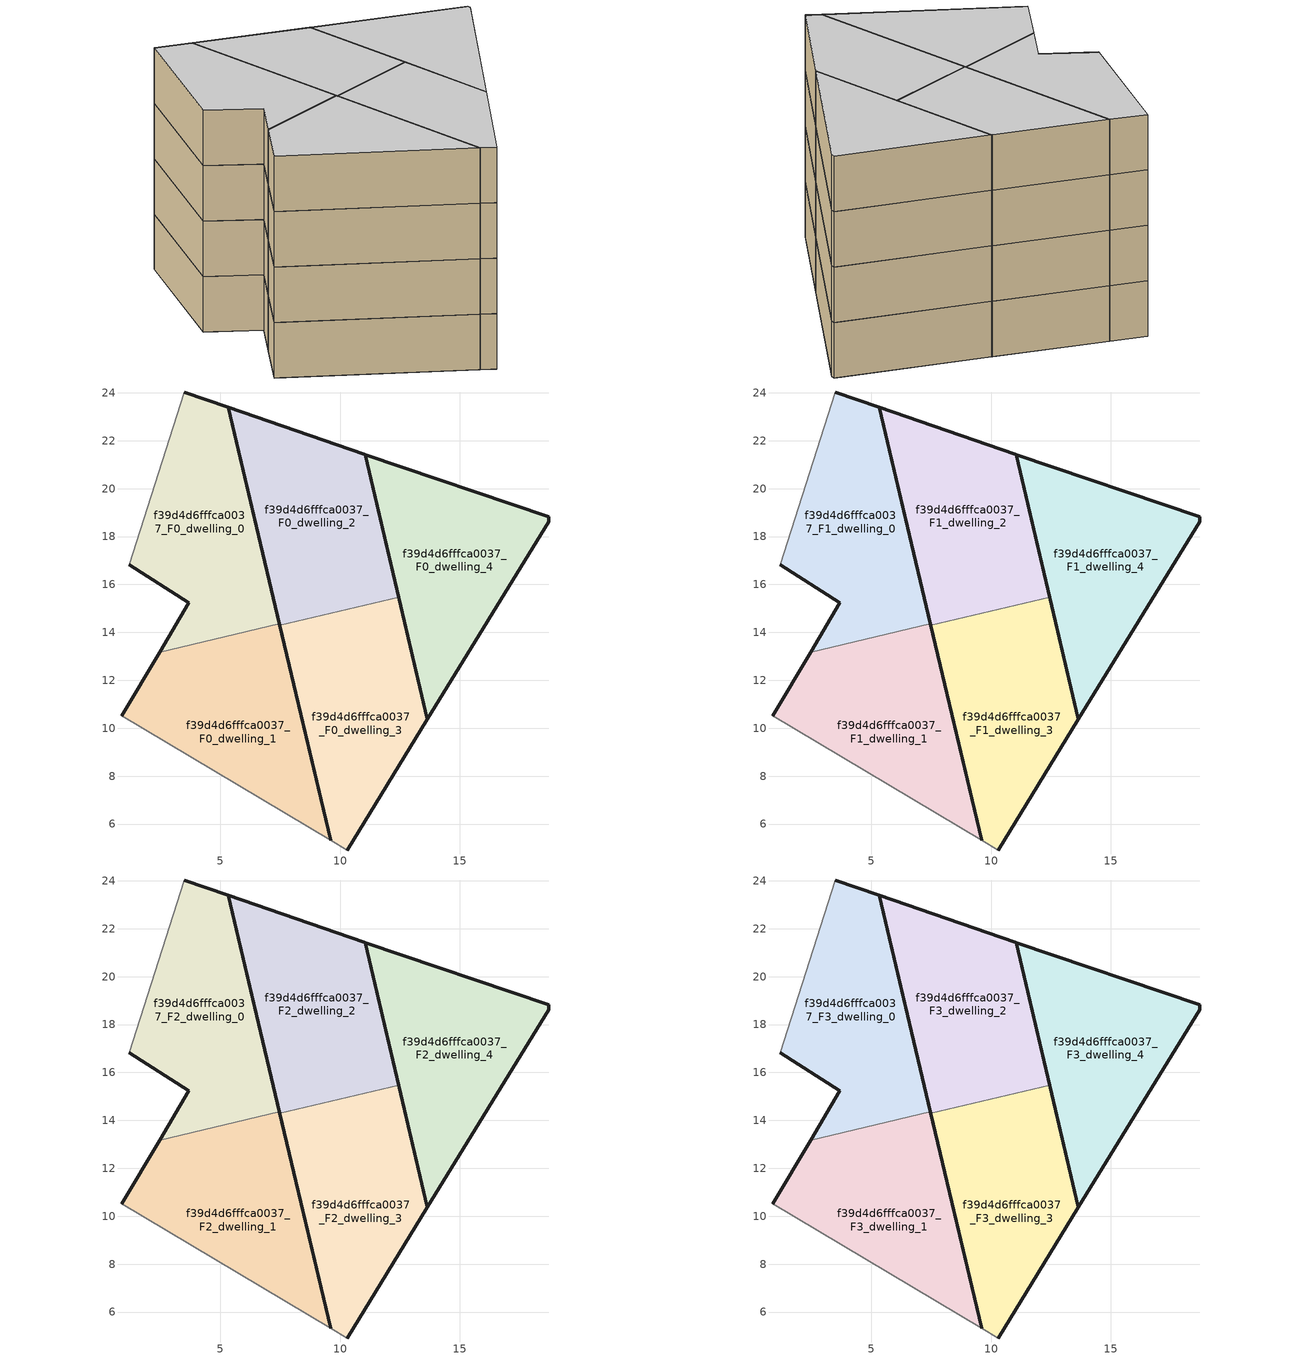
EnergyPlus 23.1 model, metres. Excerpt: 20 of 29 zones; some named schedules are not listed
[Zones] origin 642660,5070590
f39d4d6fffca0037_F0_dwelling_0
 floor ground (EU_floor_Construction): 7.47,14.35 5.33,23.4 3.5,24.03 1.19,16.83 3.69,15.23 2.47,13.17 z0
 wall outside (EU_wall_Construction): 2.47,13.17 3.69,15.23 1.19,16.83 / 3.5,24.03 5.33,23.4 7.47,14.35 z0:3
 wall adiabatic (EU_wall_Construction): 1.19,16.83 3.5,24.03 z0:3
 wall to f39d4d6fffca0037_F0_dwelling_1 (EU_wall_Construction): 7.47,14.35 2.47,13.17 z0:3
f39d4d6fffca0037_F0_dwelling_1
 floor ground (EU_floor_Construction): 9.6,5.33 7.47,14.35 2.47,13.17 0.89,10.52 z0
 wall outside (EU_wall_Construction): 0.89,10.52 2.47,13.17 / 7.47,14.35 9.6,5.33 z0:3
 wall adiabatic (EU_wall_Construction): 9.6,5.33 0.89,10.52 z0:3
f39d4d6fffca0037_F0_dwelling_2
 floor ground (EU_floor_Construction): 12.45,15.47 11.04,21.42 11,21.43 5.33,23.4 7.48,14.3 z0
 wall outside (EU_wall_Construction): 7.48,14.3 5.33,23.4 11,21.43 11.04,21.42 12.45,15.47 z0:3
 wall to f39d4d6fffca0037_F0_dwelling_3 (EU_wall_Construction): 12.45,15.47 7.48,14.3 z0:3
f39d4d6fffca0037_F0_dwelling_3
 floor ground (EU_floor_Construction): 10.3,4.92 13.65,10.38 12.45,15.47 7.48,14.3 9.6,5.33 z0
 wall outside (EU_wall_Construction): 12.45,15.47 13.65,10.38 10.3,4.92 / 9.6,5.33 7.48,14.3 z0:3
 wall adiabatic (EU_wall_Construction): 10.3,4.92 9.6,5.33 z0:3
f39d4d6fffca0037_F0_dwelling_4
 floor ground (EU_floor_Construction): 13.65,10.38 18.71,18.62 18.71,18.83 11.04,21.42 z0
 wall outside (EU_wall_Construction): 13.65,10.38 11.04,21.42 18.71,18.83 18.71,18.62 13.65,10.38 z0:3
f39d4d6fffca0037_F1_dwelling_0
 floor to f39d4d6fffca0037_F0_dwelling_0 (EU_floor_Construction): 7.47,14.35 5.33,23.4 3.5,24.03 1.19,16.83 3.69,15.23 2.47,13.17 z3
 wall outside (EU_wall_Construction): 2.47,13.17 3.69,15.23 1.19,16.83 / 3.5,24.03 5.33,23.4 7.47,14.35 z3:6
 wall adiabatic (EU_wall_Construction): 1.19,16.83 3.5,24.03 z3:6
 wall to f39d4d6fffca0037_F1_dwelling_1 (EU_wall_Construction): 7.47,14.35 2.47,13.17 z3:6
f39d4d6fffca0037_F1_dwelling_1
 floor to f39d4d6fffca0037_F0_dwelling_1 (EU_floor_Construction): 9.6,5.33 7.47,14.35 2.47,13.17 0.89,10.52 z3
 wall outside (EU_wall_Construction): 0.89,10.52 2.47,13.17 / 7.47,14.35 9.6,5.33 z3:6
 wall adiabatic (EU_wall_Construction): 9.6,5.33 0.89,10.52 z3:6
f39d4d6fffca0037_F1_dwelling_2
 floor to f39d4d6fffca0037_F0_dwelling_2 (EU_floor_Construction): 12.45,15.47 11.04,21.42 11,21.43 5.33,23.4 7.48,14.3 z3
 wall outside (EU_wall_Construction): 7.48,14.3 5.33,23.4 11,21.43 11.04,21.42 12.45,15.47 z3:6
 wall to f39d4d6fffca0037_F1_dwelling_3 (EU_wall_Construction): 12.45,15.47 7.48,14.3 z3:6
f39d4d6fffca0037_F1_dwelling_3
 floor to f39d4d6fffca0037_F0_dwelling_3 (EU_floor_Construction): 10.3,4.92 13.65,10.38 12.45,15.47 7.48,14.3 9.6,5.33 z3
 wall outside (EU_wall_Construction): 12.45,15.47 13.65,10.38 10.3,4.92 / 9.6,5.33 7.48,14.3 z3:6
 wall adiabatic (EU_wall_Construction): 10.3,4.92 9.6,5.33 z3:6
f39d4d6fffca0037_F1_dwelling_4
 floor to f39d4d6fffca0037_F0_dwelling_4 (EU_floor_Construction): 13.65,10.38 18.71,18.62 18.71,18.83 11.04,21.42 z3
 wall outside (EU_wall_Construction): 13.65,10.38 11.04,21.42 18.71,18.83 18.71,18.62 13.65,10.38 z3:6
f39d4d6fffca0037_F2_dwelling_0
 floor to f39d4d6fffca0037_F1_dwelling_0 (EU_floor_Construction): 7.47,14.35 5.33,23.4 3.5,24.03 1.19,16.83 3.69,15.23 2.47,13.17 z6
 wall outside (EU_wall_Construction): 2.47,13.17 3.69,15.23 1.19,16.83 / 3.5,24.03 5.33,23.4 7.47,14.35 z6:9
 wall adiabatic (EU_wall_Construction): 1.19,16.83 3.5,24.03 z6:9
 wall to f39d4d6fffca0037_F2_dwelling_1 (EU_wall_Construction): 7.47,14.35 2.47,13.17 z6:9
f39d4d6fffca0037_F2_dwelling_1
 floor to f39d4d6fffca0037_F1_dwelling_1 (EU_floor_Construction): 9.6,5.33 7.47,14.35 2.47,13.17 0.89,10.52 z6
 wall outside (EU_wall_Construction): 0.89,10.52 2.47,13.17 / 7.47,14.35 9.6,5.33 z6:9
 wall adiabatic (EU_wall_Construction): 9.6,5.33 0.89,10.52 z6:9
f39d4d6fffca0037_F2_dwelling_2
 floor to f39d4d6fffca0037_F1_dwelling_2 (EU_floor_Construction): 12.45,15.47 11.04,21.42 11,21.43 5.33,23.4 7.48,14.3 z6
 wall outside (EU_wall_Construction): 7.48,14.3 5.33,23.4 11,21.43 11.04,21.42 12.45,15.47 z6:9
 wall to f39d4d6fffca0037_F2_dwelling_3 (EU_wall_Construction): 12.45,15.47 7.48,14.3 z6:9
f39d4d6fffca0037_F2_dwelling_3
 floor to f39d4d6fffca0037_F1_dwelling_3 (EU_floor_Construction): 10.3,4.92 13.65,10.38 12.45,15.47 7.48,14.3 9.6,5.33 z6
 wall outside (EU_wall_Construction): 12.45,15.47 13.65,10.38 10.3,4.92 / 9.6,5.33 7.48,14.3 z6:9
 wall adiabatic (EU_wall_Construction): 10.3,4.92 9.6,5.33 z6:9
f39d4d6fffca0037_F2_dwelling_4
 floor to f39d4d6fffca0037_F1_dwelling_4 (EU_floor_Construction): 13.65,10.38 18.71,18.62 18.71,18.83 11.04,21.42 z6
 wall outside (EU_wall_Construction): 13.65,10.38 11.04,21.42 18.71,18.83 18.71,18.62 13.65,10.38 z6:9
f39d4d6fffca0037_F3_dwelling_0
 floor to f39d4d6fffca0037_F2_dwelling_0 (EU_floor_Construction): 7.47,14.35 5.33,23.4 3.5,24.03 1.19,16.83 3.69,15.23 2.47,13.17 z9
 wall outside (EU_wall_Construction): 2.47,13.17 3.69,15.23 1.19,16.83 / 3.5,24.03 5.33,23.4 7.47,14.35 z9:12
 wall adiabatic (EU_wall_Construction): 1.19,16.83 3.5,24.03 z9:12
 wall to f39d4d6fffca0037_F3_dwelling_1 (EU_wall_Construction): 7.47,14.35 2.47,13.17 z9:12
 ceiling to f39d4d6fffca0037_F4_dwelling_0 (EU_floor_Construction): 5.33,23.4 7.47,14.35 2.47,13.17 3.69,15.23 1.19,16.83 3.5,24.03 z12
f39d4d6fffca0037_F3_dwelling_1
 floor to f39d4d6fffca0037_F2_dwelling_1 (EU_floor_Construction): 9.6,5.33 7.47,14.35 2.47,13.17 0.89,10.52 z9
 wall outside (EU_wall_Construction): 0.89,10.52 2.47,13.17 / 7.47,14.35 9.6,5.33 z9:12
 wall adiabatic (EU_wall_Construction): 9.6,5.33 0.89,10.52 z9:12
 ceiling to f39d4d6fffca0037_F4_dwelling_1 (EU_floor_Construction): 7.47,14.35 9.6,5.33 0.89,10.52 2.47,13.17 z12
f39d4d6fffca0037_F3_dwelling_2
 floor to f39d4d6fffca0037_F2_dwelling_2 (EU_floor_Construction): 12.45,15.47 11.04,21.42 11,21.43 5.33,23.4 7.48,14.3 z9
 wall outside (EU_wall_Construction): 7.48,14.3 5.33,23.4 11,21.43 11.04,21.42 12.45,15.47 z9:12
 wall to f39d4d6fffca0037_F3_dwelling_3 (EU_wall_Construction): 12.45,15.47 7.48,14.3 z9:12
 ceiling to f39d4d6fffca0037_F4_dwelling_2 (EU_floor_Construction): 11.04,21.42 12.45,15.47 7.48,14.3 5.33,23.4 11,21.43 z12
f39d4d6fffca0037_F3_dwelling_3
 floor to f39d4d6fffca0037_F2_dwelling_3 (EU_floor_Construction): 10.3,4.92 13.65,10.38 12.45,15.47 7.48,14.3 9.6,5.33 z9
 wall outside (EU_wall_Construction): 12.45,15.47 13.65,10.38 10.3,4.92 / 9.6,5.33 7.48,14.3 z9:12
 wall adiabatic (EU_wall_Construction): 10.3,4.92 9.6,5.33 z9:12
 ceiling to f39d4d6fffca0037_F4_dwelling_3 (EU_floor_Construction): 12.45,15.47 13.65,10.38 10.3,4.92 9.6,5.33 7.48,14.3 z12
f39d4d6fffca0037_F3_dwelling_4
 floor to f39d4d6fffca0037_F2_dwelling_4 (EU_floor_Construction): 13.65,10.38 18.71,18.62 18.71,18.83 11.04,21.42 z9
 wall outside (EU_wall_Construction): 13.65,10.38 11.04,21.42 18.71,18.83 18.71,18.62 13.65,10.38 z9:12
 ceiling to f39d4d6fffca0037_F4_dwelling_4 (EU_floor_Construction): 18.71,18.83 18.71,18.62 13.65,10.38 11.04,21.42 z12
[Building]
EU S2 Campaign: North Axis=0; Terrain=City; Solar Distribution=FullExterior
[Site:Location]
Lyon-Bron: Latitude=45.75; Longitude=5; Time Zone=1; Elevation=198
[SizingPeriod:WeatherFileDays]
AnnualSizingPeriod: Begin Month=1; Begin Day of Month=1; End Month=12; End Day of Month=31; Day of Week for Start Day=Monday; Use Weather File Daylight Saving Period=No; Use Weather File Rain and Snow Indicators=No
[MATERIAL]
EU_InternalMass_Material: Roughness=MediumRough; Thickness=0.1; Conductivity=1; Density=1800; Specific Heat=900; Thermal Absorptance=0.9; Solar Absorptance=0.7; Visible Absorptance=0.7
[MATERIAL:NOMASS] Roughness=MediumRough; Thermal Absorptance=0.9; Solar Absorptance=0.7; Visible Absorptance=0.7
Name | Thermal Resistance
EU_wall_NoMass | 0.776494
EU_floor_NoMass | 0.421597
[CONSTRUCTION]
EU_wall_Construction: EU_wall_NoMass
EU_floor_Construction: EU_floor_NoMass
EU_InternalMass_Construction: EU_InternalMass_Material
[ZONE] Type=1; Multiplier=1; Ceiling Height=autocalculate; Floor Area=autocalculate; Part of Total Floor Area=Yes
Name | Volume
f39d4d6fffca0037_F0_dwelling_0 | 118.267
f39d4d6fffca0037_F1_dwelling_0; f39d4d6fffca0037_F2_dwelling_0; f39d4d6fffca0037_F3_dwelling_0; f39d4d6fffca0037_F0_dwelling_4 | 118.266
f39d4d6fffca0037_F0_dwelling_1; f39d4d6fffca0037_F1_dwelling_1; f39d4d6fffca0037_F2_dwelling_1; f39d4d6fffca0037_F3_dwelling_1 | 118.264
f39d4d6fffca0037_F0_dwelling_2; f39d4d6fffca0037_F1_dwelling_2; f39d4d6fffca0037_F2_dwelling_2; f39d4d6fffca0037_F3_dwelling_2 | 118.281
f39d4d6fffca0037_F0_dwelling_3 | 118.274
f39d4d6fffca0037_F1_dwelling_3; f39d4d6fffca0037_F2_dwelling_3; f39d4d6fffca0037_F3_dwelling_3 | 118.275
f39d4d6fffca0037_F1_dwelling_4; f39d4d6fffca0037_F2_dwelling_4; f39d4d6fffca0037_F3_dwelling_4 | 118.265
[INTERNALMASS] Construction=EU_InternalMass_Construction
Name | Zone or ZoneList | Surface Area
f39d4d6fffca0037_F0_dwelling_0_EU_InternalMass | f39d4d6fffca0037_F0_dwelling_0 | 39.4223
f39d4d6fffca0037_F0_dwelling_1_EU_InternalMass | f39d4d6fffca0037_F0_dwelling_1 | 39.4211
f39d4d6fffca0037_F0_dwelling_2_EU_InternalMass | f39d4d6fffca0037_F0_dwelling_2 | 39.4273
f39d4d6fffca0037_F0_dwelling_3_EU_InternalMass | f39d4d6fffca0037_F0_dwelling_3 | 39.4237
f39d4d6fffca0037_F0_dwelling_4_EU_InternalMass | f39d4d6fffca0037_F0_dwelling_4 | 39.4218
f39d4d6fffca0037_F1_dwelling_0_EU_InternalMass | f39d4d6fffca0037_F1_dwelling_0 | 39.4223
f39d4d6fffca0037_F1_dwelling_1_EU_InternalMass | f39d4d6fffca0037_F1_dwelling_1 | 39.4211
f39d4d6fffca0037_F1_dwelling_2_EU_InternalMass | f39d4d6fffca0037_F1_dwelling_2 | 39.4273
f39d4d6fffca0037_F1_dwelling_3_EU_InternalMass | f39d4d6fffca0037_F1_dwelling_3 | 39.4237
f39d4d6fffca0037_F1_dwelling_4_EU_InternalMass | f39d4d6fffca0037_F1_dwelling_4 | 39.4218
f39d4d6fffca0037_F2_dwelling_0_EU_InternalMass | f39d4d6fffca0037_F2_dwelling_0 | 39.4223
f39d4d6fffca0037_F2_dwelling_1_EU_InternalMass | f39d4d6fffca0037_F2_dwelling_1 | 39.4211
f39d4d6fffca0037_F2_dwelling_2_EU_InternalMass | f39d4d6fffca0037_F2_dwelling_2 | 39.4273
f39d4d6fffca0037_F2_dwelling_3_EU_InternalMass | f39d4d6fffca0037_F2_dwelling_3 | 39.4237
f39d4d6fffca0037_F2_dwelling_4_EU_InternalMass | f39d4d6fffca0037_F2_dwelling_4 | 39.4218
f39d4d6fffca0037_F3_dwelling_0_EU_InternalMass | f39d4d6fffca0037_F3_dwelling_0 | 39.4223
f39d4d6fffca0037_F3_dwelling_1_EU_InternalMass | f39d4d6fffca0037_F3_dwelling_1 | 39.4211
f39d4d6fffca0037_F3_dwelling_2_EU_InternalMass | f39d4d6fffca0037_F3_dwelling_2 | 39.4273
f39d4d6fffca0037_F3_dwelling_3_EU_InternalMass | f39d4d6fffca0037_F3_dwelling_3 | 39.4237
f39d4d6fffca0037_F3_dwelling_4_EU_InternalMass | f39d4d6fffca0037_F3_dwelling_4 | 39.4218
[OTHEREQUIPMENT] Fuel Type=Electricity; Design Level Calculation Method=Watts/Area; Power per Zone Floor Area=1; Fraction Latent=0; Fraction Radiant=0; Fraction Lost=0; Carbon Dioxide Generation Rate=0; EndUse Subcategory=EU_Step8_InternalGains
Name | Zone or ZoneList or Space or SpaceList | Schedule
EU_Step8_InternalGain_f39d4d6fffca0037_F0_dwelling_0_f000 | f39d4d6fffca0037_F0_dwelling_0 | EU_Step8_GainSchedule_f39d4d6fffca0037_F0_dwelling_0_f000
EU_Step8_InternalGain_f39d4d6fffca0037_F0_dwelling_1_f000 | f39d4d6fffca0037_F0_dwelling_1 | EU_Step8_GainSchedule_f39d4d6fffca0037_F0_dwelling_1_f000
EU_Step8_InternalGain_f39d4d6fffca0037_F0_dwelling_2_f000 | f39d4d6fffca0037_F0_dwelling_2 | EU_Step8_GainSchedule_f39d4d6fffca0037_F0_dwelling_2_f000
EU_Step8_InternalGain_f39d4d6fffca0037_F0_dwelling_3_f000 | f39d4d6fffca0037_F0_dwelling_3 | EU_Step8_GainSchedule_f39d4d6fffca0037_F0_dwelling_3_f000
EU_Step8_InternalGain_f39d4d6fffca0037_F0_dwelling_4_f000 | f39d4d6fffca0037_F0_dwelling_4 | EU_Step8_GainSchedule_f39d4d6fffca0037_F0_dwelling_4_f000
EU_Step8_InternalGain_f39d4d6fffca0037_F1_dwelling_0_f000 | f39d4d6fffca0037_F1_dwelling_0 | EU_Step8_GainSchedule_f39d4d6fffca0037_F1_dwelling_0_f000
EU_Step8_InternalGain_f39d4d6fffca0037_F1_dwelling_1_f000 | f39d4d6fffca0037_F1_dwelling_1 | EU_Step8_GainSchedule_f39d4d6fffca0037_F1_dwelling_1_f000
EU_Step8_InternalGain_f39d4d6fffca0037_F1_dwelling_2_f000 | f39d4d6fffca0037_F1_dwelling_2 | EU_Step8_GainSchedule_f39d4d6fffca0037_F1_dwelling_2_f000
EU_Step8_InternalGain_f39d4d6fffca0037_F1_dwelling_3_f000 | f39d4d6fffca0037_F1_dwelling_3 | EU_Step8_GainSchedule_f39d4d6fffca0037_F1_dwelling_3_f000
EU_Step8_InternalGain_f39d4d6fffca0037_F1_dwelling_4_f000 | f39d4d6fffca0037_F1_dwelling_4 | EU_Step8_GainSchedule_f39d4d6fffca0037_F1_dwelling_4_f000
EU_Step8_InternalGain_f39d4d6fffca0037_F2_dwelling_0_f000 | f39d4d6fffca0037_F2_dwelling_0 | EU_Step8_GainSchedule_f39d4d6fffca0037_F2_dwelling_0_f000
EU_Step8_InternalGain_f39d4d6fffca0037_F2_dwelling_1_f000 | f39d4d6fffca0037_F2_dwelling_1 | EU_Step8_GainSchedule_f39d4d6fffca0037_F2_dwelling_1_f000
EU_Step8_InternalGain_f39d4d6fffca0037_F2_dwelling_2_f000 | f39d4d6fffca0037_F2_dwelling_2 | EU_Step8_GainSchedule_f39d4d6fffca0037_F2_dwelling_2_f000
EU_Step8_InternalGain_f39d4d6fffca0037_F2_dwelling_3_f000 | f39d4d6fffca0037_F2_dwelling_3 | EU_Step8_GainSchedule_f39d4d6fffca0037_F2_dwelling_3_f000
EU_Step8_InternalGain_f39d4d6fffca0037_F2_dwelling_4_f000 | f39d4d6fffca0037_F2_dwelling_4 | EU_Step8_GainSchedule_f39d4d6fffca0037_F2_dwelling_4_f000
EU_Step8_InternalGain_f39d4d6fffca0037_F3_dwelling_0_f000 | f39d4d6fffca0037_F3_dwelling_0 | EU_Step8_GainSchedule_f39d4d6fffca0037_F3_dwelling_0_f000
EU_Step8_InternalGain_f39d4d6fffca0037_F3_dwelling_1_f000 | f39d4d6fffca0037_F3_dwelling_1 | EU_Step8_GainSchedule_f39d4d6fffca0037_F3_dwelling_1_f000
EU_Step8_InternalGain_f39d4d6fffca0037_F3_dwelling_2_f000 | f39d4d6fffca0037_F3_dwelling_2 | EU_Step8_GainSchedule_f39d4d6fffca0037_F3_dwelling_2_f000
EU_Step8_InternalGain_f39d4d6fffca0037_F3_dwelling_3_f000 | f39d4d6fffca0037_F3_dwelling_3 | EU_Step8_GainSchedule_f39d4d6fffca0037_F3_dwelling_3_f000
EU_Step8_InternalGain_f39d4d6fffca0037_F3_dwelling_4_f000 | f39d4d6fffca0037_F3_dwelling_4 | EU_Step8_GainSchedule_f39d4d6fffca0037_F3_dwelling_4_f000
[ZONEVENTILATION:DESIGNFLOWRATE] Schedule=EU_AlwaysOn; Design Flow Rate Calculation Method=AirChanges/Hour; Air Changes per Hour=0.693814; Ventilation Type=Natural; Fan Pressure Rise=0; Fan Total Efficiency=1; Constant Term Coefficient=1; Temperature Term Coefficient=0; Velocity Term Coefficient=0; Velocity Squared Term Coefficient=0; Minimum Indoor Temperature=-100; Maximum Indoor Temperature=100; Delta Temperature=-100; Minimum Outdoor Temperature=-100; Maximum Outdoor Temperature=100; Maximum Wind Speed=40
Name | Zone or ZoneList or Space or SpaceList
EU_ConstantAir_f39d4d6fffca0037_F0_dwelling_0 | f39d4d6fffca0037_F0_dwelling_0
EU_ConstantAir_f39d4d6fffca0037_F0_dwelling_1 | f39d4d6fffca0037_F0_dwelling_1
EU_ConstantAir_f39d4d6fffca0037_F0_dwelling_2 | f39d4d6fffca0037_F0_dwelling_2
EU_ConstantAir_f39d4d6fffca0037_F0_dwelling_3 | f39d4d6fffca0037_F0_dwelling_3
EU_ConstantAir_f39d4d6fffca0037_F0_dwelling_4 | f39d4d6fffca0037_F0_dwelling_4
EU_ConstantAir_f39d4d6fffca0037_F1_dwelling_0 | f39d4d6fffca0037_F1_dwelling_0
EU_ConstantAir_f39d4d6fffca0037_F1_dwelling_1 | f39d4d6fffca0037_F1_dwelling_1
EU_ConstantAir_f39d4d6fffca0037_F1_dwelling_2 | f39d4d6fffca0037_F1_dwelling_2
EU_ConstantAir_f39d4d6fffca0037_F1_dwelling_3 | f39d4d6fffca0037_F1_dwelling_3
EU_ConstantAir_f39d4d6fffca0037_F1_dwelling_4 | f39d4d6fffca0037_F1_dwelling_4
EU_ConstantAir_f39d4d6fffca0037_F2_dwelling_0 | f39d4d6fffca0037_F2_dwelling_0
EU_ConstantAir_f39d4d6fffca0037_F2_dwelling_1 | f39d4d6fffca0037_F2_dwelling_1
EU_ConstantAir_f39d4d6fffca0037_F2_dwelling_2 | f39d4d6fffca0037_F2_dwelling_2
EU_ConstantAir_f39d4d6fffca0037_F2_dwelling_3 | f39d4d6fffca0037_F2_dwelling_3
EU_ConstantAir_f39d4d6fffca0037_F2_dwelling_4 | f39d4d6fffca0037_F2_dwelling_4
EU_ConstantAir_f39d4d6fffca0037_F3_dwelling_0 | f39d4d6fffca0037_F3_dwelling_0
EU_ConstantAir_f39d4d6fffca0037_F3_dwelling_1 | f39d4d6fffca0037_F3_dwelling_1
EU_ConstantAir_f39d4d6fffca0037_F3_dwelling_2 | f39d4d6fffca0037_F3_dwelling_2
EU_ConstantAir_f39d4d6fffca0037_F3_dwelling_3 | f39d4d6fffca0037_F3_dwelling_3
EU_ConstantAir_f39d4d6fffca0037_F3_dwelling_4 | f39d4d6fffca0037_F3_dwelling_4
[HVACTEMPLATE:THERMOSTAT] Constant Heating Setpoint=20; Constant Cooling Setpoint=50
EU_HeatOnly_f39d4d6fffca0037_F0_dwelling_0; EU_HeatOnly_f39d4d6fffca0037_F0_dwelling_1; EU_HeatOnly_f39d4d6fffca0037_F0_dwelling_2; EU_HeatOnly_f39d4d6fffca0037_F0_dwelling_3; EU_HeatOnly_f39d4d6fffca0037_F0_dwelling_4; EU_HeatOnly_f39d4d6fffca0037_F1_dwelling_0; EU_HeatOnly_f39d4d6fffca0037_F1_dwelling_1; EU_HeatOnly_f39d4d6fffca0037_F1_dwelling_2; EU_HeatOnly_f39d4d6fffca0037_F1_dwelling_3; EU_HeatOnly_f39d4d6fffca0037_F1_dwelling_4; EU_HeatOnly_f39d4d6fffca0037_F2_dwelling_0; EU_HeatOnly_f39d4d6fffca0037_F2_dwelling_1; EU_HeatOnly_f39d4d6fffca0037_F2_dwelling_2; EU_HeatOnly_f39d4d6fffca0037_F2_dwelling_3; EU_HeatOnly_f39d4d6fffca0037_F2_dwelling_4; EU_HeatOnly_f39d4d6fffca0037_F3_dwelling_0
